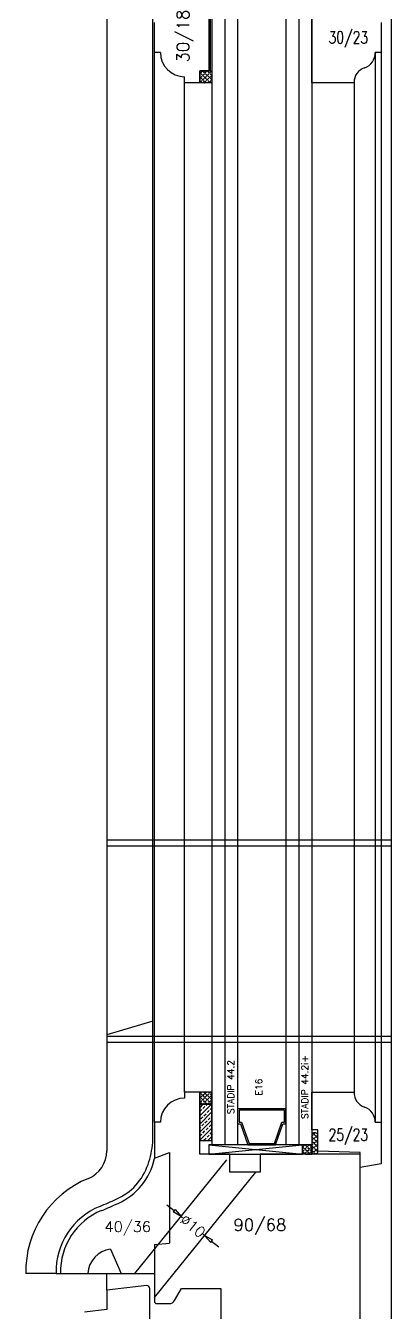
# Model space of a CAD drawing. Header units: millimetres. Extents: x 2806 to 10642, y -276 to 6064.
# Drawn here: x 8878.6 to 8999.4, y 3336.8 to 3762.5 of the extents above; entities that cross this region are included whole.
import ezdxf
from ezdxf.enums import TextEntityAlignment as Align

# ---------------------------------------------------------------- set-up
doc = ezdxf.new("R2010")
doc.units = ezdxf.units.MM
doc.layers.get('0').update_dxf_attribs({"color": 250})
doc.layers.add('dim', color=7, linetype='Continuous')
doc.styles.add('romans', font='romans.shx')
doc.dimstyles.new('Ech 1-1', dxfattribs={"dimtxt": 3.5, "dimasz": 3, "dimexe": 0.25, "dimexo": 0, "dimgap": 0.01, "dimtad": 0, "dimdec": 8, "dimzin": 12, "dimtxsty": 'romans', "dimblk": 'CLOSEDBLANK', "dimcen": 2.5, "dimclrd": 9, "dimclre": 9, "dimclrt": 6, "dimadec": 4, "dimazin": 3, "dimtfac": 1, "dimtdec": 8, "dimtmove": 0, "dimatfit": 3, "dimldrblk": 'CLOSEDBLANK', "dimfxl": 1, "dimarcsym": 0})

# ---------------------------------------------------------------- blocks, each defined once
blk = doc.blocks.new('_ClosedBlank')
at = {"color": 0, "linetype": 'ByBlock', "lineweight": -2}
for p, q in [((-1, 0.17), (0, 0)), ((-1, 0.17), (-1, -0.17)), ((0, 0), (-1, -0.17))]:
    blk.add_line(p, q, dxfattribs=at)
blk = doc.blocks.new('*D67')
at = {"layer": 'Defpoints', "color": 0, "transparency": 16777216}
for p in [(8929.92, 3368.39), (8937.69, 3362.1), (8937.74, 3362.17)]:
    blk.add_point(p, dxfattribs=at)
at = {"layer": 'dim', "color": 9, "lineweight": -2, "transparency": 16777216}
for p, q in [((8927.64, 3370.35), (8925.31, 3372.24)), ((8929.92, 3368.39), (8930.13, 3368.66)), ((8929.97, 3368.46), (8930.42, 3368.1)), ((8937.74, 3362.17), (8937.3, 3362.53)), ((8937.69, 3362.1), (8937.9, 3362.36)), ((8940.07, 3360.28), (8942.4, 3358.39))]:
    blk.add_line(p, q, dxfattribs=at)
at = {"layer": 'dim', "color": 9, "lineweight": -2, "transparency": 16777216, "xscale": 3, "yscale": 3, "zscale": 3}
for p, rotation in [((8929.97, 3368.46), 320.9680852208849), ((8937.74, 3362.17), 140.9680852208849)]:
    blk.add_blockref('_ClosedBlank', p, dxfattribs=dict(at, rotation=rotation))
at = {"layer": 'dim', "color": 6, "transparency": 16777216, "insert": (8933.86, 3365.31), "char_height": 3.5, "attachment_point": 5, "rotation": 320.9681, "style": 'romans'}
blk.add_mtext('%%c10', dxfattribs=at)

msp = doc.modelspace()

# ---------------------------------------------------------------- linework, layer by layer
for p, q in [((8999.4356346, 4925.62238441), (8999.4356346, 3319.62238441)), ((8905.4356346, 4908.62238441), (8905.4356346, 3390.11088073)), ((8920.6356346, 3392.94819543), (8920.6356346, 4896.62238441)), ((8940.1356346, 4853.12238441), (8940.1356346, 3392.12238441)), ((8944.3856346, 4853.12238441), (8944.3856346, 3392.12238441)), ((8948.6356346, 4853.12238441), (8948.6356346, 3392.12238441)), ((8964.6356346, 4853.12238441), (8964.6356346, 3392.12238441)), ((8968.8856346, 4853.12238441), (8968.8856346, 3392.12238441)), ((8973.1356346, 4853.12238441), (8973.1356346, 3392.12238441)), ((8973.1356346, 3743.62238441), (8973.1356346, 3773.62238441)), ((8939.1356346, 3769.62238441), (8939.1356346, 3747.62238441)), ((8939.1356346, 3769.62238441), (8939.1356346, 3747.62238441)), ((8939.7356346, 3747.62238441), (8939.7356346, 3769.62238441)), ((8921.1356346, 3753.62238441), (8921.1356346, 3763.62238441)), ((8996.1356346, 3763.62238441), (8996.1356346, 3753.62238441)), ((8921.1356346, 3399.62238441), (8921.1356346, 3753.62238441)), ((8923.1356346, 3753.62238441), (8921.1356346, 3753.62238441)), ((8994.1356346, 3753.62238441), (8994.1356346, 3399.85547868)), ((8996.1356346, 3753.62238441), (8994.1356346, 3753.62238441)), ((8996.1356346, 3753.62238441), (8996.1356346, 3399.62238441)), ((8936.1356346, 3747.62238441), (8940.1356346, 3747.62238441)), ((8936.1356346, 3743.62238441), (8936.1356346, 3747.62238441)), ((8939.1356346, 3747.62238441), (8936.1356346, 3747.62238441)), ((8936.1356346, 3747.62238441), (8936.1356346, 3743.62238441)), ((8939.1356346, 3747.62238441), (8939.7356346, 3747.62238441)), ((8940.1356346, 3747.62238441), (8940.1356346, 3743.62238441)), ((8931.1356346, 3743.62238441), (8931.1356346, 3745.62238441)), ((8931.1356346, 3409.62238441), (8931.1356346, 3743.62238441)), ((8936.1356346, 3743.62238441), (8931.1356346, 3743.62238441)), ((8940.1356346, 3743.62238441), (8936.1356346, 3743.62238441)), ((8987.1356346, 3743.62238441), (8973.1356346, 3743.62238441)), ((8987.1356346, 3743.62238441), (8987.1356346, 3409.62238441)), ((8905.4356346, 3493.12238441), (8999.4356346, 3493.12238441)), ((8905.4356346, 3491.12238441), (8999.4356346, 3491.12238441)), ((8920.6356346, 3433.04491963), (8905.4356346, 3428.62238441)), ((8905.4356346, 3428.12238441), (8999.4356346, 3428.12238441)), ((8905.4356346, 3426.12238441), (8999.4356346, 3426.12238441)), ((8936.1356346, 3409.62238441), (8931.1356346, 3409.62238441)), ((8931.1356346, 3409.62238441), (8931.1356346, 3407.62238441)), ((8940.1356346, 3409.62238441), (8936.1356346, 3409.62238441)), ((8936.1356346, 3409.62238441), (8936.1356346, 3405.62238441)), ((8936.1356346, 3389.12238441), (8936.1356346, 3409.62238441)), ((8940.1356346, 3405.62238441), (8940.1356346, 3409.62238441)), ((8973.1356346, 3397.12238441), (8973.1356346, 3409.62238441)), ((8973.1356346, 3409.62238441), (8987.1356346, 3409.62238441)), ((8940.1356346, 3405.62238441), (8936.1356346, 3405.62238441)), ((8936.1356346, 3405.62238441), (8936.1356346, 3393.62238441)), ((8936.1356346, 3405.62238441), (8940.1356346, 3405.62238441)), ((8940.1356346, 3393.62238441), (8940.1356346, 3405.62238441)), ((8964.63517434, 3404.12203921), (8948.63517434, 3404.12203921)), ((8948.63517434, 3404.12203921), (8948.63517434, 3399.12203921)), ((8964.13517434, 3403.62203921), (8949.13517434, 3403.62203921)), ((8949.13517434, 3403.62203921), (8949.13517434, 3399.62203921)), ((8964.13517434, 3399.62203921), (8964.13517434, 3403.62203921)), ((8964.63517434, 3399.12203921), (8964.63517434, 3404.12203921)), ((8923.1356346, 3399.62238441), (8921.1356346, 3399.62238441)), ((8921.1356346, 3399.62238441), (8921.1356346, 3387.61294194)), ((8948.63517434, 3399.12203921), (8949.63517434, 3399.12203921)), ((8949.13517434, 3399.62203921), (8949.99071336, 3399.62203921)), ((8949.63517434, 3399.12203921), (8952.06850512, 3392.12203921)), ((8949.99071336, 3399.62203921), (8952.42404414, 3392.62203921)), ((8960.84630454, 3392.62203921), (8963.27963533, 3399.62203921)), ((8961.20184356, 3392.12203921), (8963.63517434, 3399.12203921)), ((8963.27963533, 3399.62203921), (8964.13517434, 3399.62203921)), ((8963.63517434, 3399.12203921), (8964.63517434, 3399.12203921)), ((8994.1356346, 3399.62238441), (8996.1356346, 3399.62238441)), ((8996.1356346, 3399.62238441), (8996.1356346, 3385.87238441)), ((8936.1356346, 3393.62238441), (8940.1356346, 3393.62238441)), ((8975.1356346, 3397.12238441), (8973.1356346, 3397.12238441)), ((8973.1356346, 3395.62238441), (8973.1356346, 3389.63318397)), ((8975.1356346, 3390.12238441), (8975.1356346, 3397.12238441)), ((8975.1356346, 3389.63318397), (8975.1356346, 3395.62238441)), ((8921.1356346, 3387.70230182), (8926.13762076, 3389.62238441)), ((8926.13762076, 3389.62238441), (8926.13762076, 3359.62238441)), ((8946.1356346, 3389.12238441), (8936.1356346, 3389.12238441)), ((8939.1356346, 3389.12238441), (8970.1356346, 3392.12238441)), ((8939.1356346, 3392.12238441), (8970.1356346, 3389.12238441)), ((8970.1356346, 3392.12238441), (8939.1356346, 3392.12238441)), ((8939.1356346, 3392.12238441), (8939.1356346, 3389.12238441)), ((8939.1356346, 3389.12238441), (8970.1356346, 3389.12238441)), ((8973.1356346, 3392.12238441), (8940.1356346, 3392.12238441)), ((8946.1356346, 3383.12238441), (8946.1356346, 3389.12238441)), ((8952.06850512, 3392.12203921), (8961.20184356, 3392.12203921)), ((8952.42404414, 3392.62203921), (8960.84630454, 3392.62203921)), ((8956.1356346, 3389.12238441), (8956.1356346, 3383.12238441)), ((8989.1356346, 3389.12238441), (8956.1356346, 3389.12238441)), ((8970.1356346, 3389.12238441), (8970.1356346, 3392.12238441)), ((8973.1356346, 3392.12238441), (8971.1356346, 3392.12238441)), ((8971.1356346, 3389.12238441), (8973.1356346, 3389.12238441)), ((8973.1356346, 3389.12238441), (8973.1356346, 3392.12238441)), ((8989.1356346, 3389.62238441), (8975.1356346, 3390.12238441)), ((8989.1356346, 3384.62238441), (8989.1356346, 3389.62238441)), ((8989.1356346, 3320.10936799), (8989.1356346, 3389.12238441)), ((8914.70091857, 3349.62238441), (8945.1356346, 3387.16335309)), ((8996.1356346, 3385.87238441), (8989.1356346, 3384.62238441)), ((8921.1356346, 3341.68031597), (8954.73299848, 3383.12238441)), ((8956.1356346, 3383.12238441), (8946.1356346, 3383.12238441)), ((8921.13762076, 3359.1849411), (8926.13762076, 3359.62238441)), ((8921.13762076, 3359.1849411), (8921.13762076, 3349.62238441)), ((8906.63762076, 3357.62238441), (8910.13762076, 3349.62238441)), ((8888.63706421, 3349.62238441), (8878.63463608, 3349.62238441)), ((8888.63706421, 3349.62238441), (8890.13762076, 3349.62238441)), ((8890.13762076, 3349.62238441), (8899.13762076, 3349.62238441)), ((8899.13762076, 3349.62238441), (8910.13762076, 3349.62238441)), ((8905.4356346, 3344.03806861), (8905.4356346, 3349.62238441)), ((8910.13762076, 3349.62238441), (8921.1356346, 3349.62238441)), ((8921.1356346, 3349.62238441), (8921.1356346, 3340.12238441)), ((8918.6356346, 3345.62238441), (8905.4356346, 3344.03806861)), ((8905.4356346, 3344.03806861), (8905.4356346, 3337.67193185)), ((8919.6356346, 3319.62238441), (8919.6356346, 3344.62238441)), ((8927.81562778, 3340.61894824), (8930.13762076, 3344.62238441)), ((8930.13762076, 3344.62238441), (8943.1356346, 3344.62238441)), ((8943.1356346, 3344.62238441), (8943.1356346, 3330.12238441)), ((8921.1356346, 3340.12238441), (8921.6356346, 3339.62238441)), ((8921.6356346, 3339.62238441), (8926.0855654, 3339.62238441)), ((8905.4356346, 3337.67193185), (8897.99362366, 3336.76019105))]:
    msp.add_line(p, q)
at = {"linetype": 'Continuous'}
for p, q in [((8936.39231033, 3746.80680238), (8936.1356346, 3747.06347811)), ((8936.1356346, 3746.55012666), (8936.19025456, 3746.60474662)), ((8936.39231033, 3746.80680238), (8936.93112569, 3747.34561775)), ((8937.13318146, 3746.06593125), (8936.59436609, 3746.60474662)), ((8937.13318146, 3747.54767351), (8937.05847056, 3747.62238441)), ((8937.13318146, 3747.54767351), (8937.20789236, 3747.62238441)), ((8937.13318146, 3746.06593125), (8937.67199682, 3746.60474662)), ((8937.87405259, 3746.80680238), (8937.33523722, 3747.34561775)), ((8937.87405259, 3746.80680238), (8938.41286795, 3747.34561775)), ((8938.61492372, 3746.06593125), (8938.07610835, 3746.60474662)), ((8938.61492372, 3747.54767351), (8938.54021282, 3747.62238441)), ((8938.61492372, 3747.54767351), (8938.68963462, 3747.62238441)), ((8938.61492372, 3746.06593125), (8939.15373908, 3746.60474662)), ((8939.35579485, 3746.80680238), (8938.81697948, 3747.34561775)), ((8939.35579485, 3746.80680238), (8939.89461021, 3747.34561775)), ((8940.09666598, 3746.06593125), (8939.55785061, 3746.60474662)), ((8940.09666598, 3747.54767351), (8940.02195508, 3747.62238441)), ((8940.09666598, 3747.54767351), (8940.1356346, 3747.58664214)), ((8936.39231033, 3745.32506012), (8936.1356346, 3745.58173585)), ((8936.1356346, 3745.0683844), (8936.19025456, 3745.12300436)), ((8936.39231033, 3743.84331786), (8936.1356346, 3744.09999359)), ((8936.17137688, 3743.62238441), (8936.19025456, 3743.6412621)), ((8936.39231033, 3745.32506012), (8936.93112569, 3745.86387549)), ((8936.39231033, 3743.84331786), (8936.93112569, 3744.38213323)), ((8937.13318146, 3744.58418899), (8936.59436609, 3745.12300436)), ((8936.61324378, 3743.62238441), (8936.59436609, 3743.6412621)), ((8937.13318146, 3744.58418899), (8937.67199682, 3745.12300436)), ((8937.87405259, 3745.32506012), (8937.33523722, 3745.86387549)), ((8937.87405259, 3743.84331786), (8937.33523722, 3744.38213323)), ((8937.65311914, 3743.62238441), (8937.67199682, 3743.6412621)), ((8937.87405259, 3745.32506012), (8938.41286795, 3745.86387549)), ((8937.87405259, 3743.84331786), (8938.41286795, 3744.38213323)), ((8938.61492372, 3744.58418899), (8938.07610835, 3745.12300436)), ((8938.09498604, 3743.62238441), (8938.07610835, 3743.6412621)), ((8938.61492372, 3744.58418899), (8939.15373908, 3745.12300436)), ((8939.35579485, 3745.32506012), (8938.81697948, 3745.86387549)), ((8939.35579485, 3743.84331786), (8938.81697948, 3744.38213323)), ((8939.1348614, 3743.62238441), (8939.15373908, 3743.6412621)), ((8939.35579485, 3745.32506012), (8939.89461021, 3745.86387549)), ((8939.35579485, 3743.84331786), (8939.89461021, 3744.38213323)), ((8940.09666598, 3744.58418899), (8939.55785061, 3745.12300436)), ((8939.5767283, 3743.62238441), (8939.55785061, 3743.6412621)), ((8940.09666598, 3746.06593125), (8940.1356346, 3746.10489988)), ((8940.09666598, 3744.58418899), (8940.1356346, 3744.62315762)), ((8936.39231033, 3409.28150362), (8936.1356346, 3409.53817935)), ((8936.1356346, 3409.0248279), (8936.19025456, 3409.07944786)), ((8936.39231033, 3407.79976136), (8936.1356346, 3408.05643709)), ((8936.1356346, 3407.54308564), (8936.19025456, 3407.5977056)), ((8936.39231033, 3406.3180191), (8936.1356346, 3406.57469483)), ((8936.1356346, 3406.06134338), (8936.19025456, 3406.11596334)), ((8936.39231033, 3409.28150362), (8936.73319112, 3409.62238441)), ((8936.39231033, 3407.79976136), (8936.93112569, 3408.33857673)), ((8936.39231033, 3406.3180191), (8936.93112569, 3406.85683447)), ((8937.13318146, 3408.54063249), (8936.59436609, 3409.07944786)), ((8937.13318146, 3407.05889023), (8936.59436609, 3407.5977056)), ((8937.08794502, 3405.62238441), (8936.59436609, 3406.11596334)), ((8937.13318146, 3408.54063249), (8937.67199682, 3409.07944786)), ((8937.13318146, 3407.05889023), (8937.67199682, 3407.5977056)), ((8937.1784179, 3405.62238441), (8937.67199682, 3406.11596334)), ((8937.87405259, 3407.79976136), (8937.33523722, 3408.33857673)), ((8937.87405259, 3406.3180191), (8937.33523722, 3406.85683447)), ((8937.87405259, 3409.28150362), (8937.5331718, 3409.62238441)), ((8937.87405259, 3409.28150362), (8938.21493338, 3409.62238441)), ((8937.87405259, 3407.79976136), (8938.41286795, 3408.33857673)), ((8937.87405259, 3406.3180191), (8938.41286795, 3406.85683447)), ((8938.61492372, 3408.54063249), (8938.07610835, 3409.07944786)), ((8938.61492372, 3407.05889023), (8938.07610835, 3407.5977056)), ((8938.56968728, 3405.62238441), (8938.07610835, 3406.11596334)), ((8938.61492372, 3408.54063249), (8939.15373908, 3409.07944786)), ((8938.61492372, 3407.05889023), (8939.15373908, 3407.5977056)), ((8938.66016016, 3405.62238441), (8939.15373908, 3406.11596334)), ((8939.35579485, 3407.79976136), (8938.81697948, 3408.33857673)), ((8939.35579485, 3406.3180191), (8938.81697948, 3406.85683447)), ((8939.35579485, 3409.28150362), (8939.01491406, 3409.62238441)), ((8939.35579485, 3409.28150362), (8939.69667564, 3409.62238441)), ((8939.35579485, 3407.79976136), (8939.89461021, 3408.33857673)), ((8939.35579485, 3406.3180191), (8939.89461021, 3406.85683447)), ((8940.09666598, 3408.54063249), (8939.55785061, 3409.07944786)), ((8940.09666598, 3407.05889023), (8939.55785061, 3407.5977056)), ((8940.05142954, 3405.62238441), (8939.55785061, 3406.11596334)), ((8940.09666598, 3408.54063249), (8940.1356346, 3408.57960112)), ((8940.09666598, 3407.05889023), (8940.1356346, 3407.09785886)), ((8936.1356346, 3404.44489728), (8937.31312174, 3405.62238441)), ((8936.1356346, 3401.75082044), (8940.00719858, 3405.62238441)), ((8936.1356346, 3399.0567436), (8940.1356346, 3403.0567436)), ((8936.19025456, 3403.15247882), (8936.86377377, 3403.82599803)), ((8937.20053338, 3404.16275763), (8937.87405259, 3404.83627684)), ((8937.53729298, 3401.8054404), (8938.21081219, 3402.47895961)), ((8938.21081219, 3405.17303645), (8938.66016016, 3405.62238441)), ((8938.5475718, 3402.81571922), (8939.22109101, 3403.48923842)), ((8939.55785061, 3403.82599803), (8940.1356346, 3404.40378202)), ((8939.89461021, 3401.4686808), (8940.1356346, 3401.70970518)), ((8936.1356346, 3400.40378202), (8936.19025456, 3400.45840198)), ((8936.1356346, 3396.36266677), (8940.1356346, 3400.36266677)), ((8936.1356346, 3397.70970518), (8936.52701417, 3398.10108475)), ((8936.1356346, 3393.66858993), (8940.1356346, 3397.66858993)), ((8936.52701417, 3400.79516159), (8937.20053338, 3401.4686808)), ((8936.86377377, 3398.43784436), (8937.53729298, 3399.11136357)), ((8937.87405259, 3399.44812317), (8938.5475718, 3400.12164238)), ((8938.21081219, 3397.09080594), (8938.8843314, 3397.76432515)), ((8938.8843314, 3400.45840198), (8939.55785061, 3401.13192119)), ((8939.22109101, 3398.10108475), (8939.89461021, 3398.77460396)), ((8936.19025456, 3395.07024831), (8936.86377377, 3395.74376752)), ((8937.20053338, 3396.08052712), (8937.87405259, 3396.75404633)), ((8937.53729298, 3393.72320989), (8938.21081219, 3394.3967291)), ((8938.5475718, 3394.73348871), (8939.22109101, 3395.40700792)), ((8938.78350592, 3393.62238441), (8940.1356346, 3394.97451309)), ((8939.55785061, 3395.74376752), (8940.1356346, 3396.32155151)), ((8940.13054434, 3393.62238441), (8940.1356346, 3393.62747468)), ((8973.1356346, 3394.92649818), (8973.63900185, 3395.42986543)), ((8973.1356346, 3393.44475592), (8973.63900185, 3393.94812317)), ((8973.84105762, 3394.15017893), (8973.30224225, 3394.6889943)), ((8973.84105762, 3392.66843667), (8973.30224225, 3393.20725204)), ((8973.84105762, 3395.63192119), (8973.51535246, 3395.95762635)), ((8973.84105762, 3395.63192119), (8974.31812761, 3396.10899118)), ((8973.84105762, 3394.15017893), (8974.37987298, 3394.6889943)), ((8973.84105762, 3392.66843667), (8974.37987298, 3393.20725204)), ((8974.58192875, 3394.89105006), (8974.04311338, 3395.42986543)), ((8974.58192875, 3393.4093078), (8974.04311338, 3393.94812317)), ((8974.58192875, 3394.89105006), (8975.12074411, 3395.42986543)), ((8974.58192875, 3393.4093078), (8975.12074411, 3393.94812317)), ((8975.1356346, 3394.33734421), (8974.78398451, 3394.6889943)), ((8975.1356346, 3392.85560195), (8974.78398451, 3393.20725204)), ((8970.13670197, 3390.01885424), (8970.07983687, 3390.07571934)), ((8970.13670197, 3390.01885424), (8970.67551733, 3390.55766961)), ((8970.8775731, 3390.75972537), (8970.33875773, 3391.29854074)), ((8970.8775731, 3389.27798311), (8970.33875773, 3389.81679848)), ((8970.8775731, 3390.75972537), (8971.41638846, 3391.29854074)), ((8970.8775731, 3389.27798311), (8971.41638846, 3389.81679848)), ((8971.61844423, 3391.5005965), (8971.07962886, 3392.03941187)), ((8971.61844423, 3390.01885424), (8971.07962886, 3390.55766961)), ((8971.61844423, 3391.5005965), (8972.15725959, 3392.03941187)), ((8971.61844423, 3390.01885424), (8972.15725959, 3390.55766961)), ((8972.35931536, 3390.75972537), (8971.82049999, 3391.29854074)), ((8972.35931536, 3389.27798311), (8971.82049999, 3389.81679848)), ((8972.35931536, 3390.75972537), (8972.89813072, 3391.29854074)), ((8972.35931536, 3389.27798311), (8972.89813072, 3389.81679848)), ((8973.10018649, 3391.5005965), (8972.56137112, 3392.03941187)), ((8973.10018649, 3390.01885424), (8972.56137112, 3390.55766961)), ((8973.10018649, 3391.5005965), (8973.1356346, 3391.53604462)), ((8973.10018649, 3390.01885424), (8973.1356346, 3390.05430236)), ((8973.1356346, 3391.96301366), (8973.63900185, 3392.46638091)), ((8973.1356346, 3390.4812714), (8973.63900185, 3390.98463865)), ((8973.84105762, 3391.18669441), (8973.30224225, 3391.72550978)), ((8973.84105762, 3389.70495215), (8973.30224225, 3390.24376752)), ((8973.45989984, 3389.32379438), (8973.63900185, 3389.50289639)), ((8973.84105762, 3391.18669441), (8974.37987298, 3391.72550978)), ((8973.84105762, 3389.70495215), (8974.37987298, 3390.24376752)), ((8974.58192875, 3391.92756554), (8974.04311338, 3392.46638091)), ((8974.58192875, 3390.44582328), (8974.04311338, 3390.98463865)), ((8974.39587739, 3389.15013238), (8974.04311338, 3389.50289639)), ((8974.58192875, 3391.92756554), (8975.12074411, 3392.46638091)), ((8974.58192875, 3390.44582328), (8975.12074411, 3390.98463865)), ((8975.1356346, 3391.37385969), (8974.78398451, 3391.72550978)), ((8975.1356346, 3389.89211743), (8974.78398451, 3390.24376752))]:
    msp.add_line(p, q, dxfattribs=at)
for centre, radius, start, end in [((8931.1356346, 3753.62238441), 8, 180, 270), ((8988.98070193, 3753.50583728), 5.15625, 288.7207882155, 1.2951713875), ((8992.29056727, 3743.73893155), 5.15625, 108.7207882155, 181.2951713873), ((8931.1356346, 3399.62238441), 8, 90, 180), ((8992.29056727, 3409.50583728), 5.15625, 178.7048286127, 251.2792117845), ((8988.98070193, 3399.73893155), 5.15625, 358.7048286125, 71.2792117844), ((8974.1356346, 3394.87238441), 1.25, 36.8698976458, 143.1301023542), ((8895.58161364, 3390.16602086), 9.85417523, 292.2497626953, 0.3206065244), ((8887.81830638, 3396.28528992), 32.98656137, 341.2430004135, 354.193723975), ((8971.53175614, 3390.62238441), 1.55142266, 104.7930176081, 255.2069823916), ((8974.1356346, 3390.35664174), 1.23425732, 215.8841497803, 324.1158502197), ((8900.65682976, 3391.92544926), 19.42795181, 293.8837448158, 341.2430004135), ((8900.65682976, 3391.92544926), 20.92795181, 293.9060113529, 348.1081807583), ((8911.91728917, 3350.23583928), 33.2883061, 112.2497626953, 181.0559373138), ((8828.43873101, 3549.93131776), 183.1544073, 292.7657059483, 292.8243800107), ((8828.43873101, 3549.93131776), 193.1544073, 292.7509845452, 294.4948831294), ((8828.43873101, 3549.93131776), 194.6544073, 292.7486271606, 294.4925676276), ((8911.91728917, 3350.23583928), 23.2883061, 112.150314837, 181.5094460162), ((8911.91728917, 3350.23583928), 21.7883061, 112.1300223979, 181.6133893126), ((8907.73453976, 3349.07839785), 8.6141127, 97.3158938226, 176.3793267093), ((8918.6356346, 3344.62238441), 1, 0, 90), ((8926.0855654, 3341.62238441), 2, 270.0000000001, 329.8862668491)]:
    msp.add_arc(centre, radius, start, end)

# ---------------------------------------------------------------- texts
at = {"style": 'romans'}
for s, p in [('STADIP 44.2', (8947.46908902, 3411.28230176)), ('STADIP 44.2i+', (8971.96908902, 3411.28230176)), ('E16', (8956.7410635, 3411.28230176))]:
    msp.add_text(s, height=2.2, rotation=90, dxfattribs=at).set_placement(p, align=Align.CENTER)
at = {"layer": 'dim', "style": 'romans'}
msp.add_text('30/18', height=4, rotation=90, dxfattribs=at).set_placement((8932.60125584, 3759.06937018), align=Align.CENTER)
at = {"layer": 'dim', "style": 'romans', "width": 0.75}
for s, p in [('30/23', (8985.25157361, 3758.62238441)), ('25/23', (8985.25157361, 3395.50873747))]:
    msp.add_text(s, height=4, dxfattribs=at).set_placement(p, align=Align.MIDDLE_CENTER)
at = {"layer": 'dim', "style": 'romans'}
for s, height, p in [('90/68', 4, (8956.02287532, 3363.70102558)), ('40/36', 3.5, (8912.34446487, 3363.34253694))]:
    msp.add_text(s, height=height, dxfattribs=at).set_placement(p, align=Align.CENTER)

# ---------------------------------------------------------------- dimensions: what is measured, and where the dimension line sits
at = {"layer": 'dim'}
dim = msp.add_aligned_dim(p1=(8929.9182765843, 3368.3928687523), p2=(8937.6862295657, 3362.0953369757), distance=0.090024742, text='%%c<>', dimstyle='Ech 1-1', dxfattribs=at)
dim.commit()
dim.dimension.update_dxf_attribs({"geometry": '*D67', "text_midpoint": (8933.8589464424, 3365.3140336603)})

doc.saveas('drawing.dxf')
